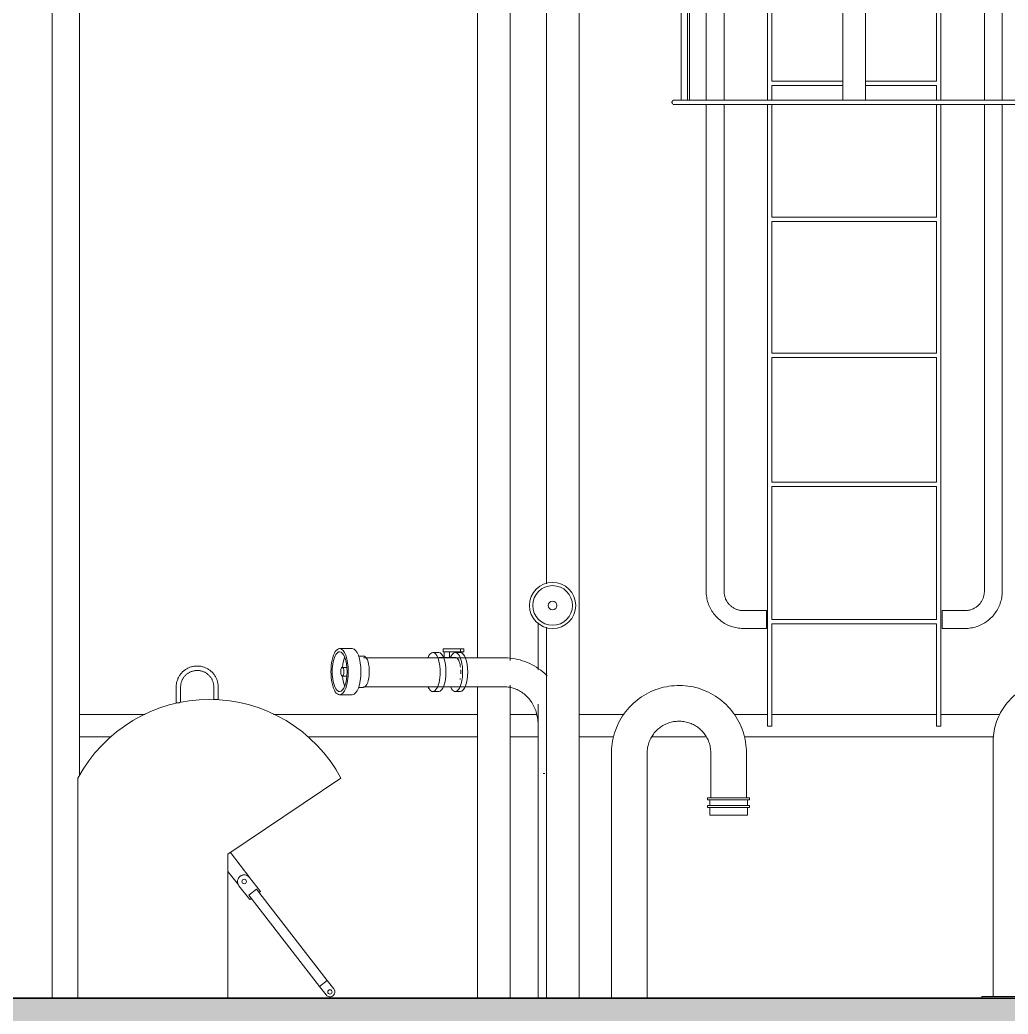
# Model space of a CAD drawing. Header units: metres. Extents: x -3 to 137, y -7 to 15.
# Drawn here: x 72.899 to 75.113, y -0.036 to 2.193 of the extents above; entities that cross this region are included whole.
import ezdxf

# ---------------------------------------------------------------- set-up
doc = ezdxf.new("R2010")
doc.units = ezdxf.units.M
doc.linetypes.add('Centre', pattern=[0.03175, 0.00635, -0.00475, 0.0159, -0.00475])
for name, color, linetype, lineweight in [('A-FLOR', 7, 'Continuous', 9), ('A-FLOR-LEVL', 7, 'Continuous', 9), ('A-FLOR-PATT', 7, 'Continuous', 35), ('A-GENM', 7, 'Continuous', 9), ('A-WALL', 7, 'Continuous', 9), ('A-WALL-PATT', 7, 'Continuous', 9), ('P-PIPE', 7, 'Continuous', 9)]:
    doc.layers.add(name, color=color, linetype=linetype, lineweight=lineweight)

# ---------------------------------------------------------------- blocks, each defined once
blk = doc.blocks.new('M_Miscelaneo 1 - M_Miscelaneo 1-2635166-Elevation 5 - a')
at = {"layer": 'A-GENM', "color": 8, "true_color": 0x808080}
for p, q in [((-2.9461, 0.6973), (-2.9461, 0.6621)), ((-2.9361, 0.6627), (-2.9361, 0.6973)), ((-2.8619, 0.6973), (-2.8619, 0.6691)), ((-2.8519, 0.6691), (-2.8519, 0.6973)), ((-2.8619, 0.6691), (-2.8519, 0.6691)), ((-2.8619, 0.6691), (-2.8617, 0.6691)), ((-2.852, 0.6691), (-2.8519, 0.6691)), ((-2.9461, 0.6621), (-2.9386, 0.6621)), ((-3.1663, 0.4932), (-3.1663, 0.2415)), ((-2.8302, 0.3224), (-2.577, 0.4932)), ((-2.8302, 0), (-2.8302, 0.3224)), ((-2.7807, 0.2696), (-2.8246, 0.3262)), ((-2.8302, 0.2842), (-2.8067, 0.2539)), ((-2.7574, 0.2393), (-2.7816, 0.2705)), ((-2.8055, 0.252), (-2.7812, 0.2208)), ((-3.1663, 0.2415), (-3.1663, 0)), ((-2.7663, 0.244), (-2.7835, 0.2306)), ((-2.7835, 0.2306), (-2.6249, 0.0262)), ((-2.7812, 0.2208), (-2.7779, 0.2234)), ((-2.6077, 0.0395), (-2.7663, 0.244)), ((-2.7607, 0.2367), (-2.7574, 0.2393)), ((-2.6249, 0.0262), (-2.6077, 0.0395)), ((-2.6249, 0.0262), (-2.6102, 0.0072)), ((-2.593, 0.0206), (-2.6077, 0.0395))]:
    blk.add_line(p, q, dxfattribs=at)
at = {"layer": 'A-GENM', "color": 8, "true_color": 0x808080, "flags": 128}
for points in [[(-2.8519, 0.6973), (-2.8519, 0.6991), (-2.852, 0.701), (-2.8522, 0.7029), (-2.8525, 0.7048), (-2.8528, 0.7066), (-2.8532, 0.7085), (-2.8537, 0.7103), (-2.8542, 0.7121), (-2.8549, 0.7139), (-2.8556, 0.7156), (-2.8563, 0.7173), (-2.8572, 0.719), (-2.8581, 0.7207), (-2.8591, 0.7223), (-2.8601, 0.7239), (-2.8612, 0.7254), (-2.8623, 0.7269), (-2.8635, 0.7283), (-2.8648, 0.7297), (-2.8661, 0.7311), (-2.8675, 0.7324), (-2.869, 0.7336), (-2.8704, 0.7348), (-2.872, 0.7359), (-2.8735, 0.7369), (-2.8751, 0.7379), (-2.8768, 0.7388), (-2.8784, 0.7397), (-2.8802, 0.7405), (-2.8819, 0.7412), (-2.8837, 0.7418), (-2.8855, 0.7424), (-2.8873, 0.7429), (-2.8891, 0.7433), (-2.891, 0.7437), (-2.8928, 0.744), (-2.8947, 0.7442), (-2.8966, 0.7443), (-2.8985, 0.7444), (-2.9004, 0.7444), (-2.9022, 0.7443), (-2.9041, 0.7441), (-2.906, 0.7439), (-2.9078, 0.7436), (-2.9097, 0.7432), (-2.9115, 0.7427), (-2.9133, 0.7422), (-2.9151, 0.7415), (-2.9169, 0.7409), (-2.9186, 0.7401), (-2.9203, 0.7393), (-2.922, 0.7384), (-2.9236, 0.7375), (-2.9252, 0.7364), (-2.9267, 0.7354), (-2.9282, 0.7342), (-2.9297, 0.733), (-2.9311, 0.7318), (-2.9324, 0.7305), (-2.9337, 0.7291), (-2.935, 0.7277), (-2.9362, 0.7262), (-2.9373, 0.7247), (-2.9384, 0.7232), (-2.9394, 0.7216), (-2.9403, 0.7199), (-2.9412, 0.7183), (-2.942, 0.7165), (-2.9427, 0.7148), (-2.9434, 0.713), (-2.944, 0.7113), (-2.9445, 0.7094), (-2.945, 0.7076), (-2.9453, 0.7058), (-2.9456, 0.7039), (-2.9459, 0.702), (-2.946, 0.7002), (-2.9461, 0.6983), (-2.9461, 0.6973)], [(-2.9361, 0.6973), (-2.9361, 0.6987), (-2.936, 0.7002), (-2.9358, 0.7017), (-2.9356, 0.7032), (-2.9354, 0.7046), (-2.9351, 0.7061), (-2.9347, 0.7075), (-2.9342, 0.7089), (-2.9337, 0.7103), (-2.9332, 0.7117), (-2.9326, 0.7131), (-2.9319, 0.7144), (-2.9312, 0.7157), (-2.9304, 0.717), (-2.9296, 0.7182), (-2.9288, 0.7194), (-2.9279, 0.7206), (-2.9269, 0.7217), (-2.9259, 0.7228), (-2.9249, 0.7239), (-2.9238, 0.7249), (-2.9226, 0.7259), (-2.9215, 0.7268), (-2.9203, 0.7277), (-2.919, 0.7285), (-2.9178, 0.7293), (-2.9165, 0.73), (-2.9152, 0.7307), (-2.9138, 0.7313), (-2.9124, 0.7319), (-2.911, 0.7324), (-2.9096, 0.7328), (-2.9082, 0.7332), (-2.9068, 0.7336), (-2.9053, 0.7339), (-2.9038, 0.7341), (-2.9024, 0.7342), (-2.9009, 0.7343), (-2.8994, 0.7344), (-2.8979, 0.7344), (-2.8964, 0.7343), (-2.8949, 0.7342), (-2.8935, 0.734), (-2.892, 0.7337), (-2.8905, 0.7334), (-2.8891, 0.7331), (-2.8877, 0.7326), (-2.8863, 0.7322), (-2.8849, 0.7316), (-2.8835, 0.731), (-2.8822, 0.7304), (-2.8809, 0.7297), (-2.8796, 0.7289), (-2.8783, 0.7281), (-2.8771, 0.7273), (-2.8759, 0.7264), (-2.8748, 0.7254), (-2.8737, 0.7244), (-2.8726, 0.7234), (-2.8716, 0.7223), (-2.8706, 0.7212), (-2.8697, 0.7201), (-2.8688, 0.7189), (-2.868, 0.7177), (-2.8672, 0.7164), (-2.8664, 0.7151), (-2.8657, 0.7138), (-2.8651, 0.7125), (-2.8645, 0.7111), (-2.864, 0.7097), (-2.8635, 0.7083), (-2.8631, 0.7069), (-2.8628, 0.7054), (-2.8625, 0.704), (-2.8622, 0.7025), (-2.862, 0.701), (-2.8619, 0.6995), (-2.8619, 0.6981), (-2.8619, 0.6973)]]:
    blk.add_lwpolyline(points, dxfattribs=at)
at = {"layer": 'A-GENM', "color": 8, "true_color": 0x808080}
for centre, radius, start, end in [((-2.8716, 0.3349), 0.3345, 28.2496, 151.7504), ((-2.7936, 0.2613), 0.0151, 37.8161, 217.8161), ((-2.7936, 0.2613), 0.0151, 117.6673, 123.5105), ((-2.7936, 0.2613), 0.0151, 102.8798, 109.2281), ((-2.7936, 0.2613), 0.0151, 88.008, 94.9457), ((-2.7936, 0.2613), 0.0151, 52.0985, 80.6633), ((-2.7926, 0.2604), 0.0151, 29.2049, 37.8161), ((-2.7926, 0.2604), 0.0151, 29.2049, 37.8161), ((-2.7936, 0.2613), 0.005, 0, 180), ((-2.7936, 0.2613), 0.005, 180, 0), ((-2.6016, 0.0139), 0.0109, 217.8161, 37.8161), ((-2.6016, 0.0139), 0.00492, 0, 180), ((-2.6016, 0.0139), 0.00492, 180, 360), ((-2.6016, 0.0139), 0.00492, 75, 90), ((-2.6016, 0.0139), 0.00492, 75, 90), ((-2.6016, 0.0139), 0.00492, 75, 90)]:
    blk.add_arc(centre, radius, start, end, dxfattribs=at)
blk = doc.blocks.new('M_Boquilla salida - M_Boquilla salida-2638636-Elevation 5 - a')
at = {"layer": 'A-GENM', "color": 8, "true_color": 0x808080}
for p, q in [((-1.9706, 0.5495), (-1.9706, 0)), ((-1.8906, 0), (-1.8906, 0.5495)), ((-1.7482, 0.5495), (-1.7482, 0.4488)), ((-1.6682, 0.4488), (-1.6682, 0.5495)), ((-1.7552, 0.4488), (-1.7552, 0.4443)), ((-1.7552, 0.4488), (-1.6613, 0.4488)), ((-1.6613, 0.4443), (-1.6613, 0.4488)), ((-1.7552, 0.4443), (-1.6613, 0.4443)), ((-1.7552, 0.4319), (-1.7552, 0.4272)), ((-1.7552, 0.4319), (-1.6613, 0.4319)), ((-1.7552, 0.4272), (-1.6613, 0.4272)), ((-1.7502, 0.4443), (-1.7502, 0.4319)), ((-1.7502, 0.4272), (-1.7502, 0.4098)), ((-1.6663, 0.4319), (-1.6663, 0.4443)), ((-1.6663, 0.4098), (-1.6663, 0.4272)), ((-1.6613, 0.4272), (-1.6613, 0.4319)), ((-1.7502, 0.4098), (-1.6663, 0.4098))]:
    blk.add_line(p, q, dxfattribs=at)
at = {"layer": 'A-GENM', "color": 8, "true_color": 0x808080, "flags": 128}
for points in [[(-1.6682, 0.5495), (-1.6683, 0.5556), (-1.6687, 0.5616), (-1.6693, 0.5676), (-1.6701, 0.5736), (-1.6712, 0.5796), (-1.6725, 0.5855), (-1.6741, 0.5913), (-1.6759, 0.5971), (-1.6779, 0.6028), (-1.6801, 0.6084), (-1.6826, 0.6139), (-1.6853, 0.6193), (-1.6882, 0.6246), (-1.6913, 0.6298), (-1.6946, 0.6349), (-1.6981, 0.6398), (-1.7018, 0.6446), (-1.7057, 0.6492), (-1.7098, 0.6537), (-1.7141, 0.658), (-1.7185, 0.6621), (-1.7231, 0.666), (-1.7278, 0.6698), (-1.7327, 0.6734), (-1.7377, 0.6767), (-1.7429, 0.6799), (-1.7481, 0.6829), (-1.7535, 0.6856), (-1.759, 0.6881), (-1.7646, 0.6904), (-1.7703, 0.6925), (-1.7761, 0.6944), (-1.7819, 0.696), (-1.7878, 0.6974), (-1.7937, 0.6985), (-1.7997, 0.6994), (-1.8057, 0.7001), (-1.8117, 0.7005), (-1.8178, 0.7007), (-1.8238, 0.7006), (-1.8299, 0.7003), (-1.8359, 0.6998), (-1.8419, 0.699), (-1.8478, 0.698), (-1.8538, 0.6968), (-1.8596, 0.6953), (-1.8654, 0.6935), (-1.8711, 0.6916), (-1.8768, 0.6894), (-1.8823, 0.687), (-1.8878, 0.6844), (-1.8931, 0.6815), (-1.8983, 0.6785), (-1.9034, 0.6752), (-1.9084, 0.6718), (-1.9132, 0.6681), (-1.9179, 0.6643), (-1.9224, 0.6602), (-1.9267, 0.656), (-1.9309, 0.6516), (-1.9349, 0.6471), (-1.9387, 0.6424), (-1.9423, 0.6376), (-1.9457, 0.6326), (-1.949, 0.6275), (-1.952, 0.6222), (-1.9548, 0.6169), (-1.9574, 0.6114), (-1.9597, 0.6058), (-1.9619, 0.6002), (-1.9638, 0.5944), (-1.9655, 0.5886), (-1.9669, 0.5827), (-1.9681, 0.5768), (-1.9691, 0.5709), (-1.9698, 0.5648), (-1.9703, 0.5588), (-1.9706, 0.5528), (-1.9706, 0.5495)], [(-1.8906, 0.5495), (-1.8905, 0.5524), (-1.8904, 0.5552), (-1.8901, 0.558), (-1.8897, 0.5609), (-1.8892, 0.5637), (-1.8886, 0.5664), (-1.8878, 0.5692), (-1.887, 0.5719), (-1.886, 0.5746), (-1.885, 0.5772), (-1.8838, 0.5798), (-1.8826, 0.5824), (-1.8812, 0.5849), (-1.8797, 0.5873), (-1.8782, 0.5897), (-1.8765, 0.592), (-1.8748, 0.5943), (-1.8729, 0.5965), (-1.871, 0.5986), (-1.869, 0.6006), (-1.8669, 0.6025), (-1.8648, 0.6044), (-1.8625, 0.6062), (-1.8602, 0.6078), (-1.8579, 0.6094), (-1.8554, 0.6109), (-1.853, 0.6123), (-1.8504, 0.6136), (-1.8478, 0.6148), (-1.8452, 0.6159), (-1.8425, 0.6168), (-1.8398, 0.6177), (-1.8371, 0.6185), (-1.8343, 0.6191), (-1.8315, 0.6197), (-1.8287, 0.6201), (-1.8259, 0.6204), (-1.823, 0.6206), (-1.8202, 0.6207), (-1.8173, 0.6207), (-1.8145, 0.6205), (-1.8116, 0.6203), (-1.8088, 0.6199), (-1.806, 0.6194), (-1.8032, 0.6188), (-1.8005, 0.6181), (-1.7977, 0.6173), (-1.795, 0.6164), (-1.7924, 0.6154), (-1.7898, 0.6143), (-1.7872, 0.613), (-1.7847, 0.6117), (-1.7822, 0.6102), (-1.7798, 0.6087), (-1.7775, 0.6071), (-1.7752, 0.6054), (-1.773, 0.6035), (-1.7709, 0.6016), (-1.7689, 0.5997), (-1.7669, 0.5976), (-1.765, 0.5955), (-1.7632, 0.5933), (-1.7615, 0.591), (-1.7599, 0.5886), (-1.7584, 0.5862), (-1.757, 0.5837), (-1.7557, 0.5812), (-1.7544, 0.5786), (-1.7533, 0.576), (-1.7523, 0.5734), (-1.7514, 0.5707), (-1.7506, 0.5679), (-1.7499, 0.5652), (-1.7494, 0.5624), (-1.7489, 0.5596), (-1.7486, 0.5567), (-1.7483, 0.5539), (-1.7482, 0.5511), (-1.7482, 0.5495)]]:
    blk.add_lwpolyline(points, dxfattribs=at)
blk = doc.blocks.new('M_Boquilla salida-2 - M_Boquilla salida-2-2640509-Elevation 5 - a')
at = {"layer": 'A-GENM', "color": 8, "true_color": 0x808080}
for p, q in [((-1.1156, 0.5746), (-1.1156, 0.004)), ((-1.0656, 0.004), (-1.0656, 0.5746)), ((-0.8933, 0.5746), (-0.8933, 0.4349)), ((-0.8433, 0.4349), (-0.8433, 0.5746)), ((-0.8933, 0.4349), (-0.8433, 0.4349)), ((-1.1406, 0.004), (-1.1406, 0)), ((-1.0406, 0.004), (-1.1406, 0.004)), ((-1.0406, 0), (-1.0406, 0.004))]:
    blk.add_line(p, q, dxfattribs=at)
at = {"layer": 'A-GENM', "color": 8, "true_color": 0x808080, "flags": 128}
for points in [[(-0.8433, 0.5746), (-0.8434, 0.58), (-0.8437, 0.5855), (-0.8442, 0.5909), (-0.845, 0.5963), (-0.846, 0.6017), (-0.8472, 0.607), (-0.8486, 0.6122), (-0.8502, 0.6174), (-0.852, 0.6226), (-0.854, 0.6276), (-0.8562, 0.6326), (-0.8586, 0.6375), (-0.8613, 0.6423), (-0.8641, 0.6469), (-0.867, 0.6515), (-0.8702, 0.6559), (-0.8735, 0.6602), (-0.8771, 0.6644), (-0.8807, 0.6684), (-0.8846, 0.6723), (-0.8885, 0.676), (-0.8927, 0.6796), (-0.8969, 0.683), (-0.9013, 0.6862), (-0.9059, 0.6892), (-0.9105, 0.6921), (-0.9153, 0.6947), (-0.9201, 0.6972), (-0.9251, 0.6995), (-0.9301, 0.7015), (-0.9352, 0.7034), (-0.9404, 0.7051), (-0.9456, 0.7065), (-0.951, 0.7078), (-0.9563, 0.7088), (-0.9617, 0.7096), (-0.9671, 0.7102), (-0.9725, 0.7106), (-0.978, 0.7108), (-0.9834, 0.7107), (-0.9889, 0.7105), (-0.9943, 0.71), (-0.9997, 0.7093), (-1.0051, 0.7084), (-1.0104, 0.7072), (-1.0157, 0.7059), (-1.0209, 0.7043), (-1.026, 0.7026), (-1.0311, 0.7006), (-1.0361, 0.6984), (-1.041, 0.6961), (-1.0458, 0.6935), (-1.0505, 0.6908), (-1.0551, 0.6878), (-1.0596, 0.6847), (-1.0639, 0.6814), (-1.0681, 0.678), (-1.0722, 0.6743), (-1.0761, 0.6705), (-1.0799, 0.6666), (-1.0835, 0.6625), (-1.0869, 0.6583), (-1.0902, 0.6539), (-1.0933, 0.6494), (-1.0962, 0.6448), (-1.0989, 0.6401), (-1.1014, 0.6353), (-1.1037, 0.6303), (-1.1058, 0.6253), (-1.1078, 0.6202), (-1.1095, 0.6151), (-1.111, 0.6098), (-1.1123, 0.6045), (-1.1134, 0.5992), (-1.1143, 0.5938), (-1.1149, 0.5884), (-1.1154, 0.583), (-1.1156, 0.5775), (-1.1156, 0.5746)], [(-1.0656, 0.5746), (-1.0656, 0.578), (-1.0654, 0.5815), (-1.065, 0.5849), (-1.0645, 0.5883), (-1.0639, 0.5917), (-1.0632, 0.5951), (-1.0623, 0.5984), (-1.0613, 0.6017), (-1.0601, 0.605), (-1.0588, 0.6082), (-1.0574, 0.6113), (-1.0559, 0.6144), (-1.0542, 0.6174), (-1.0525, 0.6204), (-1.0506, 0.6233), (-1.0486, 0.6261), (-1.0465, 0.6288), (-1.0443, 0.6314), (-1.0419, 0.634), (-1.0395, 0.6364), (-1.037, 0.6388), (-1.0344, 0.641), (-1.0317, 0.6432), (-1.0289, 0.6452), (-1.026, 0.6471), (-1.0231, 0.6489), (-1.0201, 0.6506), (-1.017, 0.6522), (-1.0139, 0.6536), (-1.0107, 0.6549), (-1.0074, 0.6561), (-1.0042, 0.6572), (-1.0008, 0.6581), (-0.9975, 0.6589), (-0.9941, 0.6595), (-0.9907, 0.6601), (-0.9873, 0.6604), (-0.9838, 0.6607), (-0.9804, 0.6608), (-0.9769, 0.6608), (-0.9735, 0.6606), (-0.9701, 0.6603), (-0.9666, 0.6598), (-0.9632, 0.6593), (-0.9599, 0.6585), (-0.9565, 0.6577), (-0.9532, 0.6567), (-0.95, 0.6556), (-0.9467, 0.6544), (-0.9436, 0.653), (-0.9405, 0.6515), (-0.9374, 0.6499), (-0.9345, 0.6481), (-0.9316, 0.6463), (-0.9287, 0.6443), (-0.926, 0.6422), (-0.9233, 0.64), (-0.9207, 0.6377), (-0.9183, 0.6353), (-0.9159, 0.6328), (-0.9136, 0.6302), (-0.9114, 0.6276), (-0.9094, 0.6248), (-0.9074, 0.622), (-0.9056, 0.619), (-0.9039, 0.616), (-0.9023, 0.613), (-0.9008, 0.6099), (-0.8995, 0.6067), (-0.8982, 0.6035), (-0.8971, 0.6002), (-0.8962, 0.5969), (-0.8954, 0.5935), (-0.8947, 0.5902), (-0.8941, 0.5868), (-0.8937, 0.5833), (-0.8934, 0.5799), (-0.8933, 0.5765), (-0.8933, 0.5746)]]:
    blk.add_lwpolyline(points, dxfattribs=at)
blk = doc.blocks.new('M_Conexión toma de agua potable - M_Conexión toma de agua potable-2652164-Elevation 5 - a')
at = {"layer": 'P-PIPE'}
for p, q in [((-2.5515, 0.7835), (-2.5798, 0.7835)), ((-2.3481, 0.7829), (-2.3481, 0.7759)), ((-2.3473, 0.7829), (-2.3481, 0.7829)), ((-2.3473, 0.7829), (-2.3089, 0.7829)), ((-2.3019, 0.7829), (-2.3089, 0.7829)), ((-2.3089, 0.7759), (-2.3089, 0.7829)), ((-2.3021, 0.7829), (-2.3035, 0.7829)), ((-2.3019, 0.7759), (-2.3019, 0.7829)), ((-2.1351, 0.7992), (-2.1351, 0.736)), ((-2.5264, 0.7667), (-2.5377, 0.7667)), ((-2.211, 0.7627), (-2.5265, 0.7627)), ((-2.3579, 0.7746), (-2.371, 0.7746)), ((-2.3448, 0.7637), (-2.3579, 0.7637)), ((-2.3481, 0.7759), (-2.3473, 0.7759)), ((-2.3089, 0.7759), (-2.3473, 0.7759)), ((-2.3454, 0.7759), (-2.3454, 0.7636)), ((-2.3206, 0.7637), (-2.3343, 0.7637)), ((-2.334, 0.7637), (-2.334, 0.7759)), ((-2.3092, 0.7746), (-2.3206, 0.7746)), ((-2.3089, 0.7759), (-2.3019, 0.7759)), ((-2.3035, 0.7759), (-2.3021, 0.7759)), ((-2.5641, 0.7414), (-2.5738, 0.7414)), ((-2.5738, 0.7219), (-2.5641, 0.7219)), ((-2.5377, 0.6966), (-2.5264, 0.6966)), ((-2.5265, 0.6977), (-2.211, 0.6977)), ((-2.3579, 0.698), (-2.3206, 0.698)), ((-2.5798, 0.6799), (-2.5515, 0.6799)), ((-2.371, 0.6872), (-2.3579, 0.6872)), ((-2.3206, 0.6872), (-2.3092, 0.6872)), ((-2.1351, 0.6589), (-2.1351, 0)), ((-2.1351, 0.6133), (-2.1351, 0.5038)), ((-2.1351, 0.5038), (-2.1348, 0.5038)), ((-2.124, 0.5038), (-2.1204, 0.5038))]:
    blk.add_line(p, q, dxfattribs=at)
at = {"layer": 'P-PIPE', "flags": 128}
for points in [[(-2.1351, 0.7992), (-2.1351, 0.8025), (-2.1351, 0.8057), (-2.1351, 0.8089), (-2.1351, 0.8121), (-2.1351, 0.8153), (-2.1351, 0.8185), (-2.1351, 0.8216), (-2.1351, 0.8247), (-2.1351, 0.8277), (-2.1351, 0.8307), (-2.1351, 0.8337), (-2.1351, 0.8366), (-2.1351, 0.8394), (-2.1351, 0.8414)], [(-2.1149, 0.7226), (-2.116, 0.7238), (-2.1203, 0.7277), (-2.1247, 0.7315), (-2.1292, 0.735), (-2.1339, 0.7384), (-2.1387, 0.7416), (-2.1437, 0.7446), (-2.1487, 0.7474), (-2.1539, 0.7499), (-2.1591, 0.7523), (-2.1645, 0.7544), (-2.1699, 0.7563), (-2.1754, 0.7579), (-2.181, 0.7593), (-2.1866, 0.7605), (-2.1923, 0.7614), (-2.198, 0.7621), (-2.2037, 0.7625), (-2.2094, 0.7627), (-2.211, 0.7627)], [(-2.211, 0.6977), (-2.2081, 0.6977), (-2.2051, 0.6975), (-2.2022, 0.6972), (-2.1993, 0.6967), (-2.1964, 0.6962), (-2.1935, 0.6955), (-2.1907, 0.6946), (-2.1878, 0.6937), (-2.185, 0.6926), (-2.1823, 0.6914), (-2.1795, 0.6901), (-2.1768, 0.6887), (-2.1742, 0.6871), (-2.1716, 0.6855), (-2.1691, 0.6837), (-2.1666, 0.6818), (-2.1642, 0.6797), (-2.1618, 0.6776), (-2.1596, 0.6754), (-2.1574, 0.673), (-2.1553, 0.6706), (-2.1532, 0.668), (-2.1513, 0.6654), (-2.1494, 0.6627), (-2.1477, 0.6599), (-2.146, 0.657), (-2.1445, 0.654), (-2.1431, 0.651), (-2.1417, 0.6478), (-2.1405, 0.6447), (-2.1394, 0.6414), (-2.1384, 0.6382), (-2.1376, 0.6348), (-2.1369, 0.6315), (-2.1362, 0.6281), (-2.1358, 0.6246), (-2.1354, 0.6212), (-2.1352, 0.6177), (-2.1351, 0.6143), (-2.1351, 0.6133)]]:
    blk.add_lwpolyline(points, dxfattribs=at)
at = {"layer": 'P-PIPE'}
for radius, start, end in [(0.0518, 90, 270), (0.0445, 90, 270), (0.0518, 270, 90), (0.0445, 270, 90), (0.00974, 90, 270), (0.00974, 270, 90)]:
    blk.add_arc((-2.1026, 0.8801), radius, start, end, dxfattribs=at)
for centre, major_axis, start_param, end_param in [((-2.5798, 0.7317), (0, 0.0518), 0, 3.141593), ((-2.5798, 0.7317), (0, 0.0518), 3.141593, 6.283185), ((-2.5515, 0.7317), (0, 0.0518), 3.141593, 6.283185), ((-2.5798, 0.7317), (0, 0.0445), 0, 3.141593), ((-2.5798, 0.7317), (0, 0.0445), 3.141593, 6.283185), ((-2.557, 0.7317), (0, 0.0445), 0.783984, 1.341718), ((-2.5264, 0.7317), (0, 0.0351), 3.39372, 6.283185), ((-2.371, 0.7309), (0, 0.0437), 4.712389, 7.002702), ((-2.3579, 0.7309), (0, 0.0437), 4.712389, 6.283185), ((-2.3206, 0.7309), (0, 0.0437), 4.712389, 6.975311), ((-2.3206, 0.7309), (0, 0.0328), 6.036568, 6.283185), ((-2.3206, 0.7309), (0, 0.0328), 5.494473, 5.996121), ((-2.3092, 0.7309), (0, 0.0437), 4.712389, 6.283185), ((-2.5738, 0.7317), (0, 0.00974), 0, 3.141593), ((-2.5738, 0.7317), (0, 0.00974), 3.141593, 6.283185), ((-2.3206, 0.7309), (0, 0.0328), 5.050615, 5.447961), ((-2.3206, 0.7309), (0, 0.0328), 4.712389, 4.863824), ((-2.557, 0.7317), (0, 0.0445), 1.799875, 2.357608), ((-2.371, 0.7309), (0, 0.0437), 2.463464, 4.712389), ((-2.3579, 0.7309), (0, 0.0437), 3.141593, 4.712389), ((-2.3206, 0.7309), (0, 0.0437), 2.463464, 4.712389), ((-2.3206, 0.7309), (0, 0.0328), 4.18879, 4.259933), ((-2.3092, 0.7309), (0, 0.0437), 3.141593, 4.712389), ((-2.3206, 0.7309), (0, 0.0328), 4.599915, 4.712389), ((-2.5264, 0.7317), (0, 0.0351), 3.141593, 3.371187)]:
    blk.add_ellipse(centre, major_axis=major_axis, ratio=0.374607, start_param=start_param, end_param=end_param, dxfattribs=at)
for points, knots in [([(-2.3343, 0.7635), (-2.3345, 0.7635), (-2.3347, 0.7635), (-2.3353, 0.7634), (-2.336, 0.7633), (-2.3368, 0.7633), (-2.3377, 0.7633), (-2.3388, 0.7633), (-2.3399, 0.7634), (-2.3412, 0.7634), (-2.3423, 0.7635), (-2.3434, 0.7636), (-2.3442, 0.7637), (-2.3448, 0.7637), (-2.345, 0.7637), (-2.345, 0.7637)], [0.1111111, 0.1111111, 0.1111111, 0.1111111, 0.1666667, 0.2222222, 0.2777778, 0.3333333, 0.3888889, 0.4444444, 0.5138889, 0.5833333, 0.6527778, 0.7222222, 0.7916667, 0.8611111, 0.8888889, 0.8888889, 0.8888889, 0.8888889]), ([(-2.3425, 0.7631), (-2.3423, 0.7631), (-2.3416, 0.7631), (-2.3406, 0.7631), (-2.3396, 0.7632), (-2.339, 0.7633), (-2.3387, 0.7633)], [0.3333333, 0.3333333, 0.3333333, 0.3333333, 0.3888889, 0.4444444, 0.5138889, 0.5555556, 0.5555556, 0.5555556, 0.5555556])]:
    blk.add_open_spline(points, degree=3, knots=knots, dxfattribs=at)
blk.add_open_spline([(-2.3343, 0.7637), (-2.3341, 0.7637), (-2.334, 0.7637), (-2.334, 0.7637)], degree=3, dxfattribs=at)
blk = doc.blocks.new('M_Escalera Marinera Exterior - M_Escalera Marinera Exterior-V151-Elevation 5 - a')
at = {"layer": 'A-GENM', "color": 8, "true_color": 0x808080}
for p, q in [((-1.8144, 2.0127), (-1.8144, 2.8538)), ((-1.8004, 2.0127), (-1.8004, 2.8538)), ((-1.7956, 2.8538), (-1.7956, 2.0126)), ((-1.7585, 2.8539), (-1.7585, 2.0124)), ((-1.7185, 2.0127), (-1.7185, 2.854)), ((-1.4522, 2.0127), (-1.4522, 2.8538)), ((-1.4014, 2.0127), (-1.4014, 2.8538)), ((-1.1352, 2.8538), (-1.1352, 2.0124)), ((-1.0952, 2.0126), (-1.0952, 2.8541)), ((-1.6211, 2.7361), (-1.6211, 2.0125)), ((-1.2326, 2.0126), (-1.2326, 2.7361)), ((-1.6111, 2.0553), (-1.6111, 2.3501)), ((-1.2426, 2.3501), (-1.2426, 2.0553)), ((-1.4522, 2.0553), (-1.6111, 2.0553)), ((-1.2426, 2.0553), (-1.4014, 2.0553)), ((-1.6111, 2.0127), (-1.6111, 2.0453)), ((-1.6111, 2.0453), (-1.4522, 2.0453)), ((-1.4014, 2.0453), (-1.2426, 2.0453)), ((-1.2426, 2.0453), (-1.2426, 2.0126)), ((-1.827, 2.0127), (-1.8302, 2.0127)), ((-1.7585, 2.0127), (-1.7956, 2.0127)), ((-1.7585, 2.0126), (-1.7585, 2.0127)), ((-1.058, 2.0127), (-1.0952, 2.0127)), ((-1.8302, 2.0027), (-1.8232, 2.0027)), ((-1.8145, 2.0027), (-1.7585, 2.0027)), ((-1.7585, 2.0029), (-1.7585, 0.9118)), ((-1.7185, 0.9118), (-1.7185, 2.0029)), ((-1.6211, 2.003), (-1.6211, 0.6094)), ((-1.6111, 1.7505), (-1.6111, 2.0028)), ((-1.2426, 2.0028), (-1.2426, 1.7505)), ((-1.2326, 0.6094), (-1.2326, 2.003)), ((-1.1352, 2.0028), (-1.1352, 0.9118)), ((-1.0952, 0.9118), (-1.0952, 2.0031)), ((-1.0952, 2.0029), (-1.0952, 2.0027)), ((-1.0952, 2.0027), (-1.0479, 2.0027)), ((-1.2426, 1.7505), (-1.6111, 1.7505)), ((-1.6111, 1.4457), (-1.6111, 1.7405)), ((-1.6111, 1.7405), (-1.2426, 1.7405)), ((-1.2426, 1.7405), (-1.2426, 1.4457)), ((-1.2426, 1.4457), (-1.6111, 1.4457)), ((-1.6111, 1.1565), (-1.6111, 1.4357)), ((-1.6111, 1.4357), (-1.2426, 1.4357)), ((-1.2426, 1.4357), (-1.2426, 1.1565)), ((-1.2426, 1.1565), (-1.6111, 1.1565)), ((-1.6111, 0.8486), (-1.6111, 1.1465)), ((-1.6111, 1.1465), (-1.2426, 1.1465)), ((-1.2426, 1.1465), (-1.2426, 0.8486)), ((-1.6236, 0.8686), (-1.6752, 0.8686)), ((-1.6236, 0.8286), (-1.6236, 0.8686)), ((-1.2426, 0.8486), (-1.6111, 0.8486)), ((-1.1785, 0.8686), (-1.2301, 0.8686)), ((-1.2301, 0.8686), (-1.2301, 0.8286)), ((-1.6752, 0.8286), (-1.6236, 0.8286)), ((-1.6111, 0.6094), (-1.6111, 0.8386)), ((-1.6111, 0.8386), (-1.2426, 0.8386)), ((-1.2426, 0.8386), (-1.2426, 0.6094)), ((-1.2301, 0.8286), (-1.1785, 0.8286)), ((-1.6211, 0.6094), (-1.6111, 0.6094)), ((-1.2426, 0.6094), (-1.2326, 0.6094))]:
    blk.add_line(p, q, dxfattribs=at)
at = {"layer": 'A-GENM', "color": 8, "true_color": 0x808080, "flags": 128}
for points in [[(-1.0768, 2.0127), (-1.0851, 2.0127), (-1.0939, 2.0127), (-1.1033, 2.0127), (-1.1132, 2.0127), (-1.1236, 2.0127), (-1.1345, 2.0127), (-1.1458, 2.0127), (-1.1576, 2.0127), (-1.1698, 2.0127), (-1.1825, 2.0127), (-1.1955, 2.0127), (-1.2089, 2.0127), (-1.2226, 2.0127), (-1.2367, 2.0127), (-1.2511, 2.0127), (-1.2658, 2.0127), (-1.2807, 2.0127), (-1.2958, 2.0127), (-1.3112, 2.0127), (-1.3267, 2.0127), (-1.3424, 2.0127), (-1.3583, 2.0127), (-1.3742, 2.0127), (-1.3903, 2.0127), (-1.4064, 2.0127), (-1.4225, 2.0127), (-1.4386, 2.0127), (-1.4547, 2.0127), (-1.4708, 2.0127), (-1.4868, 2.0127), (-1.5027, 2.0127), (-1.5185, 2.0127), (-1.5341, 2.0127), (-1.5496, 2.0127), (-1.5648, 2.0127), (-1.5799, 2.0127), (-1.5947, 2.0127), (-1.6092, 2.0127), (-1.6235, 2.0127), (-1.6374, 2.0127), (-1.651, 2.0127), (-1.6642, 2.0127), (-1.6771, 2.0127), (-1.6895, 2.0127), (-1.7015, 2.0127), (-1.7131, 2.0127), (-1.7243, 2.0127), (-1.7349, 2.0127), (-1.7451, 2.0127), (-1.7548, 2.0127), (-1.7639, 2.0127), (-1.7725, 2.0127), (-1.7805, 2.0127), (-1.788, 2.0127), (-1.7949, 2.0127), (-1.8012, 2.0127), (-1.8069, 2.0127), (-1.812, 2.0127), (-1.8165, 2.0127), (-1.8203, 2.0127), (-1.8236, 2.0127), (-1.8262, 2.0127), (-1.8281, 2.0127), (-1.8294, 2.0127), (-1.8301, 2.0127), (-1.8302, 2.0127)], [(-1.8302, 2.0027), (-1.8299, 2.0027), (-1.8289, 2.0027), (-1.8273, 2.0027), (-1.825, 2.0027), (-1.8222, 2.0027), (-1.8186, 2.0027), (-1.8145, 2.0027), (-1.8097, 2.0027), (-1.8043, 2.0027), (-1.7984, 2.0027), (-1.7918, 2.0027), (-1.7846, 2.0027), (-1.7769, 2.0027), (-1.7686, 2.0027), (-1.7597, 2.0027), (-1.7504, 2.0027), (-1.7405, 2.0027), (-1.7301, 2.0027), (-1.7192, 2.0027), (-1.7079, 2.0027), (-1.6961, 2.0027), (-1.6838, 2.0027), (-1.6712, 2.0027), (-1.6582, 2.0027), (-1.6448, 2.0027), (-1.631, 2.0027), (-1.617, 2.0027), (-1.6026, 2.0027), (-1.5879, 2.0027), (-1.573, 2.0027), (-1.5578, 2.0027), (-1.5425, 2.0027), (-1.5269, 2.0027), (-1.5112, 2.0027), (-1.4954, 2.0027), (-1.4794, 2.0027), (-1.4634, 2.0027), (-1.4473, 2.0027), (-1.4312, 2.0027), (-1.4151, 2.0027), (-1.3989, 2.0027), (-1.3829, 2.0027), (-1.3669, 2.0027), (-1.351, 2.0027), (-1.3352, 2.0027), (-1.3196, 2.0027), (-1.3041, 2.0027), (-1.2888, 2.0027), (-1.2738, 2.0027), (-1.259, 2.0027), (-1.2444, 2.0027), (-1.2302, 2.0027), (-1.2163, 2.0027), (-1.2027, 2.0027), (-1.1895, 2.0027), (-1.1766, 2.0027), (-1.1642, 2.0027), (-1.1521, 2.0027), (-1.1405, 2.0027), (-1.1294, 2.0027), (-1.1187, 2.0027), (-1.1086, 2.0027), (-1.0989, 2.0027), (-1.0898, 2.0027), (-1.0812, 2.0027)], [(-1.7585, 0.9118), (-1.7584, 0.9085), (-1.7582, 0.9052), (-1.7579, 0.9019), (-1.7574, 0.8986), (-1.7568, 0.8953), (-1.7561, 0.892), (-1.7552, 0.8888), (-1.7542, 0.8856), (-1.7531, 0.8825), (-1.7519, 0.8794), (-1.7505, 0.8764), (-1.7491, 0.8734), (-1.7475, 0.8705), (-1.7457, 0.8676), (-1.7439, 0.8648), (-1.742, 0.8621), (-1.7399, 0.8595), (-1.7378, 0.8569), (-1.7356, 0.8545), (-1.7332, 0.8521), (-1.7308, 0.8498), (-1.7283, 0.8477), (-1.7256, 0.8456), (-1.723, 0.8436), (-1.7202, 0.8418), (-1.7174, 0.84), (-1.7144, 0.8384), (-1.7115, 0.8369), (-1.7085, 0.8355), (-1.7054, 0.8342), (-1.7022, 0.8331), (-1.6991, 0.8321), (-1.6959, 0.8312), (-1.6926, 0.8304), (-1.6894, 0.8298), (-1.6861, 0.8293), (-1.6828, 0.8289), (-1.6794, 0.8287), (-1.6761, 0.8286), (-1.6752, 0.8286)], [(-1.6752, 0.8686), (-1.6769, 0.8686), (-1.6787, 0.8687), (-1.6804, 0.8689), (-1.6821, 0.8691), (-1.6838, 0.8694), (-1.6855, 0.8698), (-1.6872, 0.8702), (-1.6888, 0.8708), (-1.6904, 0.8713), (-1.692, 0.872), (-1.6936, 0.8727), (-1.6952, 0.8735), (-1.6967, 0.8743), (-1.6982, 0.8752), (-1.6996, 0.8761), (-1.701, 0.8771), (-1.7024, 0.8782), (-1.7037, 0.8793), (-1.705, 0.8805), (-1.7062, 0.8817), (-1.7074, 0.8829), (-1.7085, 0.8843), (-1.7096, 0.8856), (-1.7106, 0.887), (-1.7116, 0.8884), (-1.7125, 0.8899), (-1.7134, 0.8914), (-1.7141, 0.893), (-1.7149, 0.8945), (-1.7155, 0.8961), (-1.7161, 0.8978), (-1.7166, 0.8994), (-1.7171, 0.9011), (-1.7175, 0.9028), (-1.7178, 0.9045), (-1.7181, 0.9062), (-1.7183, 0.9079), (-1.7184, 0.9096), (-1.7185, 0.9114), (-1.7185, 0.9118)], [(-1.1785, 0.8286), (-1.1751, 0.8286), (-1.1718, 0.8288), (-1.1685, 0.8292), (-1.1652, 0.8296), (-1.1619, 0.8302), (-1.1587, 0.8309), (-1.1555, 0.8318), (-1.1523, 0.8328), (-1.1491, 0.8339), (-1.146, 0.8351), (-1.143, 0.8365), (-1.14, 0.838), (-1.1371, 0.8396), (-1.1342, 0.8413), (-1.1315, 0.8431), (-1.1287, 0.845), (-1.1261, 0.8471), (-1.1236, 0.8492), (-1.1211, 0.8515), (-1.1187, 0.8538), (-1.1165, 0.8562), (-1.1143, 0.8588), (-1.1122, 0.8614), (-1.1103, 0.8641), (-1.1084, 0.8668), (-1.1067, 0.8697), (-1.105, 0.8726), (-1.1035, 0.8755), (-1.1021, 0.8786), (-1.1009, 0.8817), (-1.0997, 0.8848), (-1.0987, 0.8879), (-1.0978, 0.8912), (-1.0971, 0.8944), (-1.0964, 0.8977), (-1.0959, 0.901), (-1.0956, 0.9043), (-1.0953, 0.9076), (-1.0952, 0.9109), (-1.0952, 0.9118)], [(-1.1352, 0.9118), (-1.1352, 0.9101), (-1.1353, 0.9084), (-1.1355, 0.9066), (-1.1358, 0.9049), (-1.1361, 0.9032), (-1.1365, 0.9015), (-1.1369, 0.8999), (-1.1374, 0.8982), (-1.138, 0.8966), (-1.1386, 0.895), (-1.1393, 0.8934), (-1.1401, 0.8918), (-1.1409, 0.8903), (-1.1418, 0.8888), (-1.1428, 0.8874), (-1.1438, 0.886), (-1.1448, 0.8846), (-1.1459, 0.8833), (-1.1471, 0.882), (-1.1483, 0.8808), (-1.1496, 0.8796), (-1.1509, 0.8785), (-1.1523, 0.8774), (-1.1537, 0.8764), (-1.1551, 0.8754), (-1.1566, 0.8745), (-1.1581, 0.8737), (-1.1596, 0.8729), (-1.1612, 0.8722), (-1.1628, 0.8715), (-1.1644, 0.8709), (-1.1661, 0.8704), (-1.1677, 0.8699), (-1.1694, 0.8695), (-1.1711, 0.8692), (-1.1728, 0.8689), (-1.1745, 0.8687), (-1.1763, 0.8686), (-1.178, 0.8686), (-1.1785, 0.8686)]]:
    blk.add_lwpolyline(points, dxfattribs=at)
at = {"layer": 'A-GENM', "color": 8, "true_color": 0x808080}
for points, knots in [([(-1.8345, 2.0102), (-1.8346, 2.0101), (-1.8348, 2.0097), (-1.8351, 2.0088), (-1.8352, 2.0082), (-1.8352, 2.0077)], [0.8333333, 0.8333333, 0.8333333, 0.8333333, 0.875, 0.9166667, 1, 1, 1, 1]), ([(-1.8352, 2.0077), (-1.8352, 2.0073), (-1.8351, 2.0067), (-1.8348, 2.0058), (-1.8345, 2.0052), (-1.8342, 2.0048), (-1.834, 2.0044), (-1.8338, 2.0043), (-1.8337, 2.0042)], [0, 0, 0, 0, 0.0833333, 0.125, 0.1666667, 0.2083333, 0.2291667, 0.25, 0.25, 0.25, 0.25]), ([(-1.8289, 2.0126), (-1.829, 2.0126), (-1.8292, 2.0127), (-1.8295, 2.0127), (-1.8299, 2.0127), (-1.8302, 2.0128), (-1.8305, 2.0127), (-1.8309, 2.0127), (-1.8312, 2.0127), (-1.8315, 2.0126), (-1.8318, 2.0125), (-1.8321, 2.0124), (-1.8324, 2.0122), (-1.8327, 2.0121), (-1.833, 2.0119), (-1.8333, 2.0117), (-1.8336, 2.0114), (-1.8337, 2.0113)], [0.4166667, 0.4166667, 0.4166667, 0.4166667, 0.4375, 0.4583333, 0.4791667, 0.5, 0.5208333, 0.5416667, 0.5625, 0.5833333, 0.6041667, 0.625, 0.6458333, 0.6666667, 0.6875, 0.7083333, 0.75, 0.75, 0.75, 0.75])]:
    blk.add_open_spline(points, degree=3, knots=knots, dxfattribs=at)
blk.add_open_spline([(-1.8327, 2.0034), (-1.8326, 2.0034), (-1.8324, 2.0033), (-1.8321, 2.0031), (-1.8318, 2.003), (-1.8315, 2.0029), (-1.8312, 2.0028), (-1.8309, 2.0028), (-1.8305, 2.0028), (-1.8302, 2.0027), (-1.8299, 2.0028), (-1.8295, 2.0028), (-1.8292, 2.0028), (-1.829, 2.0029), (-1.8289, 2.0029)], degree=3, dxfattribs=at)

msp = doc.modelspace()

# ---------------------------------------------------------------- hatches: boundary and pattern name
at = {"layer": 'A-FLOR-PATT', "lineweight": 9, "true_color": 0x9a9a9a}
msp.add_hatch(color=253, dxfattribs=at).paths.add_polyline_path([(94.2131, -0.2), (94.2131, 0), (70.1694, 0), (70.1694, -0.2), (94.133, -0.2)])
at = {"layer": 'A-WALL-PATT', "true_color": 0x9a9a9a}
msp.add_hatch(color=253, dxfattribs=at).paths.add_polyline_path([(70.3894, -3.4853), (93.9931, -3.4853), (93.9931, 0), (70.3894, 0), (70.3894, -2.9799)])

# ---------------------------------------------------------------- linework, layer by layer
at = {"layer": 'A-FLOR', "lineweight": 35}
msp.add_line((77.3177, 0), (70.1694, 0), dxfattribs=at)
at = {"layer": 'A-FLOR-LEVL', "color": 253, "linetype": 'Centre', "true_color": 0xaaaaaa}
msp.add_line((64.6698, 0), (99.8139, 0), dxfattribs=at)
at = {"layer": 'A-WALL'}
for p, q in [((73.0325, 0.6354), (73.1795, 0.6354)), ((73.4672, 0.6354), (73.9241, 0.6354)), ((73.9972, 0.6354), (74.0569, 0.6354)), ((74.1519, 0.6354), (74.2518, 0.6354)), ((74.4995, 0.6354), (74.5744, 0.6354)), ((74.5839, 0.6354), (74.9525, 0.6354)), ((74.962, 0.6354), (75.0947, 0.6354)), ((73.1019, 0.5854), (73.0325, 0.5854)), ((73.9241, 0.5854), (73.5448, 0.5854)), ((74.06, 0.5854), (73.9972, 0.5854)), ((74.2296, 0.5854), (74.1519, 0.5854)), ((74.4351, 0.5854), (74.3156, 0.5854)), ((75.0809, 0.5854), (74.5216, 0.5854))]:
    msp.add_line(p, q, dxfattribs=at)
at = {"layer": 'P-PIPE'}
for p, q in [((72.9711, 0), (72.9711, 3.1855)), ((73.0325, 0.4989), (73.0325, 3.1855)), ((73.9241, 3.1855), (73.9241, 0.7627)), ((73.9972, 0.7568), (73.9972, 3.1855)), ((74.0789, 3.1863), (74.0789, 0.9288)), ((74.1519, 0), (74.1519, 3.1863)), ((74.0789, 0.8314), (74.0789, 0)), ((73.9241, 0.698), (73.9241, 0)), ((73.9972, 0), (73.9972, 0.7017))]:
    msp.add_line(p, q, dxfattribs=at)

# ---------------------------------------------------------------- block references
at = {"layer": 'A-GENM', "color": 8, "true_color": 0x808080}
for name in ['M_Escalera Marinera Exterior - M_Escalera Marinera Exterior-V151-Elevation 5 - a', 'M_Miscelaneo 1 - M_Miscelaneo 1-2635166-Elevation 5 - a', 'M_Boquilla salida - M_Boquilla salida-2638636-Elevation 5 - a', 'M_Boquilla salida-2 - M_Boquilla salida-2-2640509-Elevation 5 - a']:
    msp.add_blockref(name, (76.195, 0), dxfattribs=at)
at = {"layer": 'P-PIPE'}
msp.add_blockref('M_Conexión toma de agua potable - M_Conexión toma de agua potable-2652164-Elevation 5 - a', (76.195, 0), dxfattribs=at)

doc.saveas('drawing.dxf')
